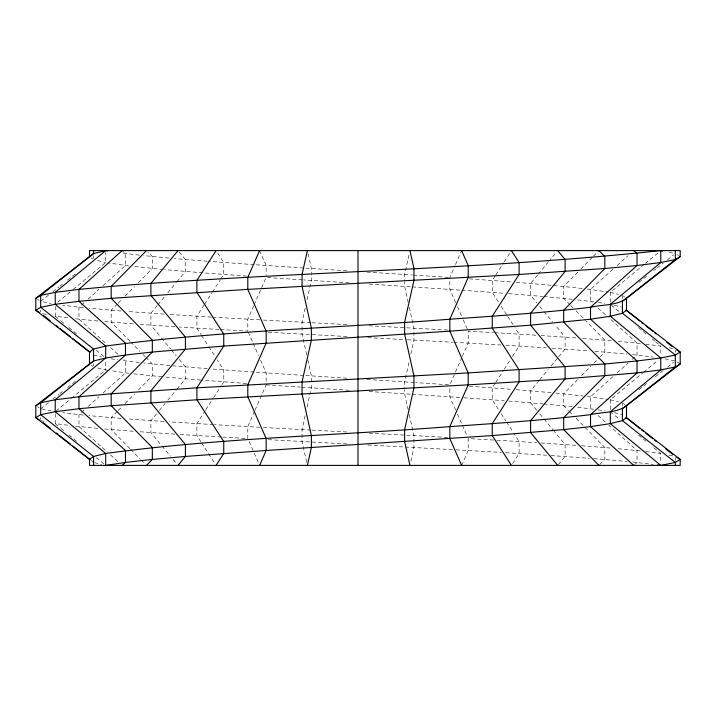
<?xml version="1.0" encoding="UTF-8"?>
<svg xmlns="http://www.w3.org/2000/svg" width="716" height="716" viewBox="0 0 716 716"><rect width="100%" height="100%" fill="white"/><g stroke="black" fill="none" stroke-linecap="round" stroke-linejoin="round"><path stroke-width="0.54" stroke-dasharray="3.58 2.69" d="M305.159 308.274L302.054 322.2L302.054 334.13L306.833 355.548M307.075 299.709L311.379 280.43L311.379 273.924M305.159 415.674L302.054 429.6L302.054 441.53L306.895 463.234M307.075 407.109L311.379 387.83L311.379 383.49M408.988 254.941L404.621 274.47L404.621 280.976M408.925 362.591L404.621 381.87L404.621 388.376M410.841 354.026L413.946 340.1L413.946 328.17L409.167 306.752M410.895 461.185L413.946 447.5L413.946 435.57L409.167 414.152M253.625 305.974L247.799 319.22L247.799 331.15L220.134 329.53M254.073 304.953L266.164 277.45L302.555 279.849M254.52 411.333L247.799 426.62L247.799 438.55L222.354 437.055M254.968 410.322L266.164 384.85L266.164 372.92L260.347 359.674M455.653 302.626L449.836 289.38L449.836 277.45L455.081 265.52M455.519 264.526L461.641 250.6M461.927 357.347L449.836 384.85L415.647 382.595M462.375 356.326L468.201 343.08L468.201 331.15L493.646 332.645M461.641 465.4L468.201 450.48L468.201 438.55L495.866 440.17M204.06 305.097L196.9 316.23L196.9 328.17L201.08 334.667M204.66 304.166L211.82 293.032M212.41 292.101L220.17 280.037M220.77 279.106L223.75 274.47L223.75 262.53L216.08 250.6M205.25 410.635L196.9 423.63L196.9 435.57L201.098 442.094M205.85 409.713L213.01 398.57M213.61 397.649L221.36 385.575M221.96 384.653L223.75 381.87L223.75 369.93L217.19 359.727M495.248 275.776L492.25 280.43L492.25 292.37L498.81 302.573M495.848 274.837L503.634 262.718M504.234 261.788L511.43 250.6M495.23 383.194L492.25 387.83L492.25 399.77L498.81 409.973M495.83 382.263L503.59 370.199M504.18 369.268L510.15 359.987M512.54 356.273L519.1 346.07L519.1 334.13L514.92 327.633M512.611 463.565L519.1 453.47L519.1 441.53L513.73 433.18M157.234 305.58L150.897 313.25L150.897 325.18L160.76 337.12M157.941 304.73L164.984 296.2M167.804 292.79L176.252 282.56M176.959 281.71L185.408 271.48L185.408 259.55L178.016 250.6M156.527 413.83L150.897 420.65L150.897 432.58L161.324 445.209M159.346 410.42L164.984 403.6M167.804 400.19L176.252 389.96M176.959 389.11L185.408 378.88L185.408 366.95L179.072 359.28M537.546 274.998L530.592 283.42L530.592 295.35L536.928 303.02M538.235 274.156L547.973 262.378M548.671 261.537L556.323 252.283M539.041 380.59L530.592 390.82L530.592 402.75L536.928 410.42M539.748 379.74L548.196 369.51M551.016 366.1L558.059 357.57M558.766 356.72L565.103 349.05L565.103 337.12L555.24 325.18M558.382 464.586L565.103 456.45L565.103 444.52L553.835 430.88M117.388 303.96L111.177 310.27L111.177 322.2L129.811 341.111M118.167 303.172L122.051 299.234M125.148 296.084L134.465 286.624M138.349 282.686L152.32 268.5L152.32 256.57L147.908 252.095M117.388 411.36L111.177 417.67L111.177 429.6L129.99 448.69M118.167 410.572L122.051 406.634M125.148 403.484L134.465 394.024M138.349 390.086L152.32 375.9L152.32 363.97L146.109 357.66M577.785 272.08L563.68 286.4L563.68 298.33L569.891 304.64M580.918 268.894L592.678 256.963M593.457 256.167L598.943 250.6M577.651 379.614L563.68 393.8L563.68 405.73L568.343 410.465M581.535 375.676L590.852 366.216M593.949 363.066L599.39 357.553M600.16 356.765L604.823 352.03L604.823 340.1L586.189 321.189M599.677 464.657L604.823 459.43L604.823 447.5L584.641 427.013M83.951 302.805L78.966 307.28L78.966 319.22L107.203 344.575M88.104 299.082L98.898 289.38M103.05 285.657L125.47 265.52L125.47 253.58L122.15 250.6M83.951 410.205L78.966 414.68L78.966 426.62L107.203 451.975M88.104 406.482L98.898 396.78M103.05 393.057L125.47 372.92L125.47 360.98L123.814 359.495M612.95 269.243L590.53 289.38L590.53 301.32L592.186 302.805M617.102 265.52L627.896 255.818M612.95 376.643L590.53 396.78L590.53 408.72L592.186 410.205M617.102 372.92L627.896 363.218M632.049 359.495L637.034 355.02L637.034 343.08L608.797 317.725M634.546 464.657L637.034 462.42L637.034 450.48L608.797 425.125M57.799 302.179L72.334 290.141M73.193 289.434L105.691 262.53L105.691 252.766M56.09 410.993L70.624 398.955M71.484 398.248L105.691 369.93L108.993 370.432M610.309 302.134L610.309 292.37L644.516 264.052M645.376 263.345L658.201 252.721M610.309 409.534L610.309 399.77L642.807 372.866M643.666 372.159L658.201 360.121M48.5 295.153L40.696 301.32L51.078 303.45M52.832 291.734L58.9 286.937M59.768 286.257L62.373 284.198M67.573 280.09L77.104 272.563M40.696 408.72L48.5 402.553M52.832 399.134L58.9 394.337M59.768 393.657L62.373 391.598M67.573 387.49L77.104 379.963M638.896 282.337L648.428 274.81M653.627 270.702L656.232 268.643M657.1 267.963L663.168 263.166M667.5 259.747L673.568 254.95M638.896 389.737L648.428 382.21M655.364 376.732L663.168 370.566M667.5 367.147L673.568 362.35M310.825 322.665L261.089 319.945M311.925 322.728L348.128 324.661M368.973 325.771L448.27 330.058M347.027 336.529L267.73 332.242M367.872 337.639L406.267 339.688M407.368 339.751L452.7 342.23M310.825 430.065L261.089 427.345M311.925 430.128L348.128 432.061M368.973 433.171L448.27 437.458M347.027 443.929L267.73 439.642M367.872 445.039L404.075 446.972M405.175 447.035L454.911 449.755M259.98 319.882L212.392 317.143M453.81 342.293L501.397 345.031M259.98 427.282L214.603 424.669M456.02 449.818L501.397 452.431M494.756 332.707L536.624 335.267M211.283 317.081L169.513 314.458M505.818 345.291L546.487 347.842M219.033 329.467L179.376 327.033M496.967 440.233L536.624 442.667M213.502 424.606L169.513 421.858M505.818 452.691L546.487 455.242M221.244 436.993L179.376 434.433M346.902 270.773L304.756 268.061M366.878 272.053L412.344 274.98M349.122 282.847L303.656 279.92M369.098 284.127L411.244 286.839M346.902 378.173L304.756 375.461M366.878 379.453L414.546 382.523M349.122 390.247L301.454 387.177M369.098 391.527L411.244 394.239M541.01 335.553L576.138 337.943M164.036 314.1L126.625 311.424M551.964 348.2L589.375 350.876M174.99 326.747L139.862 324.357M541.01 442.953L577.239 445.433M164.036 421.5L126.625 418.824M550.864 455.528L589.375 458.276M174.99 434.147L139.862 431.757M413.445 275.051L449.836 277.45M303.656 267.99L255.29 264.75M412.344 286.91L460.71 290.15M303.656 375.39L255.29 372.15M412.344 394.31L462.885 397.702M266.164 384.85L300.353 387.105M469.41 278.828L511.967 281.97M254.207 264.678L208.419 261.34M461.793 290.222L504.297 293.3M246.59 276.072L204.033 272.93M469.41 386.228L511.967 389.37M254.207 372.078L211.703 369M463.968 397.774L504.297 400.7M246.59 383.472L201.84 380.16M582.752 338.444L612.592 340.816M121.111 311.012L88.963 308.211M594.889 351.288L627.037 354.089M133.248 323.856L103.408 321.484M581.652 445.764L612.592 448.216M121.111 418.413L88.963 415.611M593.788 458.607L627.037 461.489M133.248 431.256L103.408 428.884M516.352 282.31L552.654 285.407M207.318 261.25L174.382 258.557M508.682 293.65L542.719 296.442M202.941 272.85L164.447 269.592M516.352 389.71L551.553 392.708M207.318 368.65L171.07 365.661M508.682 401.05L542.719 403.842M200.749 380.08L163.346 376.893M553.754 285.505L583.012 288.548M168.869 258.055L143.728 255.612M543.829 296.54L572.272 299.288M163.346 269.493L132.988 266.352M555.965 393.102L583.012 395.948M169.969 365.554L143.728 363.012M543.829 403.94L572.272 406.688M162.246 376.795L132.988 373.752M618.15 341.335L640.274 343.492M632.586 354.608L653.216 357.051M83.414 307.692L62.784 305.249M97.85 320.965L75.726 318.808M618.15 448.735L640.274 450.892M632.586 462.008L653.216 464.451M83.414 415.092L62.784 412.649M97.85 428.365L75.726 426.208M587.308 289.022L608.108 292.038M577.642 299.888L593.824 301.812M139.432 255.138L122.176 253.088M128.692 265.878L107.892 262.861M587.308 396.422L608.108 399.439M577.642 407.288L593.824 409.212M139.432 362.538L122.176 360.488M128.692 373.278L110.085 370.593M645.662 344.172L660.77 346.07L660.77 355.834M55.23 306.466L55.23 316.23L70.338 318.128M645.662 451.572L660.77 453.47L660.77 463.234M55.23 413.866L55.23 423.63L70.338 425.528M598.218 302.474L604.814 303.468M598.218 409.874L604.814 410.868M111.186 358.832L117.782 359.826M669.075 252.3L674.266 253.375M669.075 347.77L673.228 348.62M664.922 358.85L674.266 360.775M42.772 313.68L46.925 314.53M669.075 455.17L675.304 456.45M41.734 408.925L51.078 410.85M40.696 420.65L46.925 421.93M610.309 292.37L618.382 294.357M614.346 305.293L621.407 307.039M97.618 260.543L105.691 262.53M610.309 399.77L618.382 401.757M614.346 412.693L622.419 414.68M93.581 355.02L101.654 357.007M97.618 367.943L105.691 369.93L105.691 360.166M94.593 462.661L101.654 464.407M676.933 254.574L678.571 255.576M676.933 361.974L680.2 363.97M37.429 299.324L39.067 300.326M37.429 406.724L39.067 407.726M623.233 295.95L624.871 297.14M623.233 403.35L624.871 404.54M91.129 257.76L92.767 258.95M91.129 365.16L92.767 366.35M90.977 460.361L93.581 462.42M611.16 305.007L619.716 312.087M638.529 327.66L647.085 334.739M652.213 338.99L654.782 341.111M655.641 341.818L660.77 346.07M610.309 411.7L619.716 419.486M638.529 435.06L647.085 442.139M653.923 447.804L660.77 453.47M55.23 316.23L60.359 320.482M61.218 321.189L63.787 323.31M68.915 327.561L77.471 334.64M96.284 350.214L104.84 357.293M55.23 423.63L60.359 427.882M61.218 428.589L63.787 430.71M68.915 434.961L77.471 442.041M96.284 457.614L104.84 464.693M598.003 308.032L605.476 314.745M598.003 415.432L605.476 422.145M110.524 347.555L117.997 354.268M110.524 454.955L117.997 461.668M570.67 305.428L572.997 307.791M576.103 310.941L585.42 320.401M569.113 411.252L572.997 415.19M576.103 418.341L583.862 426.226M130.581 341.899L139.897 351.359M143.003 354.51L145.33 356.872M130.768 449.487L140.175 459.037M140.954 459.833L144.874 463.807M539.748 306.43L543.265 310.69M543.972 311.55L552.43 321.77M539.748 413.83L543.265 418.09M543.972 418.95L553.128 430.03M161.458 337.97L170.614 349.05M171.321 349.9L176.252 355.87M162.022 446.05L170.363 456.146M173.147 459.511L176.628 463.717M501.2 306.287L507.17 315.568M507.76 316.499L514.33 326.711M501.2 413.687L505.97 421.115M506.57 422.046L513.13 432.249M201.67 335.589L208.24 345.801M208.83 346.732L214.8 356.013M201.697 443.025L214.881 463.538M457.443 306.699L462.822 318.924M463.27 319.945L467.754 330.13M455.653 410.026L449.836 396.78L449.836 387.016M457.443 414.099L461.927 424.293M462.375 425.304L466.859 435.498M259.604 250.6L266.164 265.52L266.164 275.284M248.246 332.17L252.73 342.355M253.178 343.376L258.557 355.601M249.114 441.53L258.736 463.413M408.21 302.465L404.621 286.4L404.621 282.059M408.21 409.865L404.621 393.8L404.621 389.459M308.086 253.759L311.379 268.5L311.379 272.841M307.791 359.835L311.379 375.9L311.379 382.407M675.304 350.133L675.304 352.308M675.304 457.443L675.304 460.424M622.419 295.35L622.419 298.608M622.419 402.75L622.419 406.008M93.581 255.576L93.581 258.557M93.581 363.692L93.581 365.867M40.696 309.992L40.696 312.167M40.696 417.392L40.696 419.567"/><path stroke-width="1.07" d="M307.379 250.6L302.054 274.47L302.054 286.4L311.379 328.17L311.379 340.1L302.054 381.87L302.054 393.8L311.379 435.57L311.379 447.5L307.379 465.4M259.604 250.6L247.799 277.45L247.799 289.38L266.164 331.15L266.164 343.08L247.799 384.85L247.799 396.78L266.164 438.55L266.164 450.48L259.604 465.4M216.08 250.6L196.9 280.43L196.9 292.37L223.75 334.13L223.75 346.07L196.9 387.83L196.9 399.77L223.75 441.53L223.75 453.47L216.08 465.4M178.016 250.6L150.897 283.42L150.897 295.35L185.408 337.12L185.408 349.05L150.897 390.82L150.897 402.75L185.408 444.52L185.408 456.45L178.016 465.4M146.44 250.6L111.177 286.4L78.966 289.38L55.23 292.37L40.696 295.35L35.8 298.33L35.8 310.27L89.5 352.03L89.5 363.97L35.8 405.73L35.8 417.67L89.5 459.43L89.5 465.4L680.2 465.4L680.2 459.43L626.5 417.67L626.5 405.73L680.2 363.97L680.2 352.03L626.5 310.27L626.5 298.33L680.2 256.57L680.2 250.6L89.5 250.6L89.5 256.57L35.8 298.33M146.44 465.4L152.32 459.43L185.408 456.45L266.164 450.48L492.25 435.57L563.68 429.6L590.53 426.62L610.309 423.63L622.419 420.65L626.5 417.67M122.15 250.6L78.966 289.38L78.966 301.32L125.47 343.08L125.47 355.02L78.966 396.78L55.23 399.77L40.696 402.75L35.8 405.73M122.15 465.4L125.47 462.42L152.32 459.43L152.32 447.5L111.177 405.73L111.177 393.8L152.32 352.03L223.75 346.07L449.836 331.15L530.592 325.18L590.53 319.22L610.309 316.23L622.419 313.25L626.5 310.27M107.892 250.931L105.691 250.6L55.23 292.37L55.23 304.3L105.691 346.07C219.758 330.577 335.169 328.277 449.836 319.22C496.779 315.89 543.775 312.82 590.53 307.28C602.317 304.381 616.413 305.929 626.5 298.33M89.5 256.57L93.581 253.58L105.691 250.6M89.5 352.03L93.581 349.05L105.691 346.07L105.691 358L55.23 399.77L55.23 411.7L105.691 453.47C219.758 437.977 335.169 435.677 449.836 426.62C496.779 423.29 543.775 420.22 590.53 414.68C602.317 411.781 616.413 413.329 626.5 405.73M89.5 363.97L93.581 360.98L105.691 358L125.47 355.02L152.32 352.03L152.32 340.1L111.177 298.33L111.177 286.4C294.169 271.48 478.172 270.102 660.77 250.6L662.846 251.03M89.5 459.43L93.581 456.45L105.691 453.47L105.691 465.4L125.47 462.42L125.47 450.48L78.966 408.72L78.966 396.78L111.177 393.8L196.9 387.83L468.201 372.92L604.823 363.97L637.034 360.98L660.77 358L675.304 355.02L680.2 352.03L676.933 350.043M680.2 256.57L675.304 259.55L622.419 301.32L622.419 313.25L675.304 355.02L675.304 366.95L622.419 408.72L622.419 420.65L675.304 462.42L675.304 465.4M680.2 363.97L675.304 366.95L660.77 369.93L637.034 372.92L565.103 378.88L468.201 384.85L196.9 399.77L111.177 405.73L78.966 408.72L55.23 411.7L40.696 414.68L35.8 417.67L39.067 419.657M657.53 464.997L660.77 465.4L675.304 462.42L680.2 459.43L676.933 457.443M39.067 312.257L35.8 310.27L40.696 307.28L55.23 304.3L78.966 301.32L111.177 298.33L247.799 289.38L519.1 274.47L604.823 268.5L637.034 265.52L660.77 262.53L675.304 259.55L675.304 250.6M625.891 310.019L639.764 320.974M641.491 322.343L643.228 323.713M645.832 325.771L652.768 331.248M654.496 332.618L656.232 333.987M666.632 342.203L671.841 346.311M625.891 417.419L639.764 428.374M641.491 429.743L643.228 431.113M645.832 433.171L652.768 438.648M654.496 440.018L656.232 441.387M665.773 448.914L672.7 454.392M43.3 315.309L50.227 320.786M56.304 325.574L58.032 326.944M59.768 328.313L70.168 336.529M72.772 338.587L90.109 352.281M43.3 422.709L50.227 428.186M56.304 432.974L58.032 434.344M59.768 435.713L70.168 443.929M72.772 445.987L90.109 459.681M660.77 465.4L610.309 423.63L610.309 411.7L660.77 369.93L660.77 358L610.309 316.23L610.309 304.3L660.77 262.53L660.77 250.6M633.714 250.6L637.034 253.58L637.034 265.52L590.53 307.28L590.53 319.22L637.034 360.98L637.034 372.92L590.53 414.68L590.53 426.62L633.714 465.4M598.943 250.6L604.823 256.57L604.823 268.5L563.68 310.27L563.68 322.2L604.823 363.97L604.823 375.9L563.68 417.67L563.68 429.6L598.943 465.4M557.71 250.6L565.103 259.55L565.103 271.48L530.592 313.25L530.592 325.18L565.103 366.95L565.103 378.88L530.592 420.65L530.592 432.58L557.71 465.4M511.43 250.6L519.1 262.53L519.1 274.47L492.25 316.23L492.25 328.17L519.1 369.93L519.1 381.87L492.25 423.63L492.25 435.57L511.43 465.4M461.641 250.6L468.201 265.52L468.201 277.45L449.836 319.22L449.836 331.15L468.201 372.92L468.201 384.85L449.836 426.62L449.836 438.55L461.641 465.4M409.955 250.6L413.946 268.5L413.946 280.43L404.621 322.2L404.621 334.13L413.946 375.9L413.946 387.83L404.621 429.6L404.621 441.53L409.955 465.4M358 250.6L358 465.4M93.581 250.6L93.581 253.58L40.696 295.35L40.696 307.28L93.581 349.05L93.581 360.98L40.696 402.75L40.696 414.68L93.581 456.45L93.581 465.4"/></g></svg>
